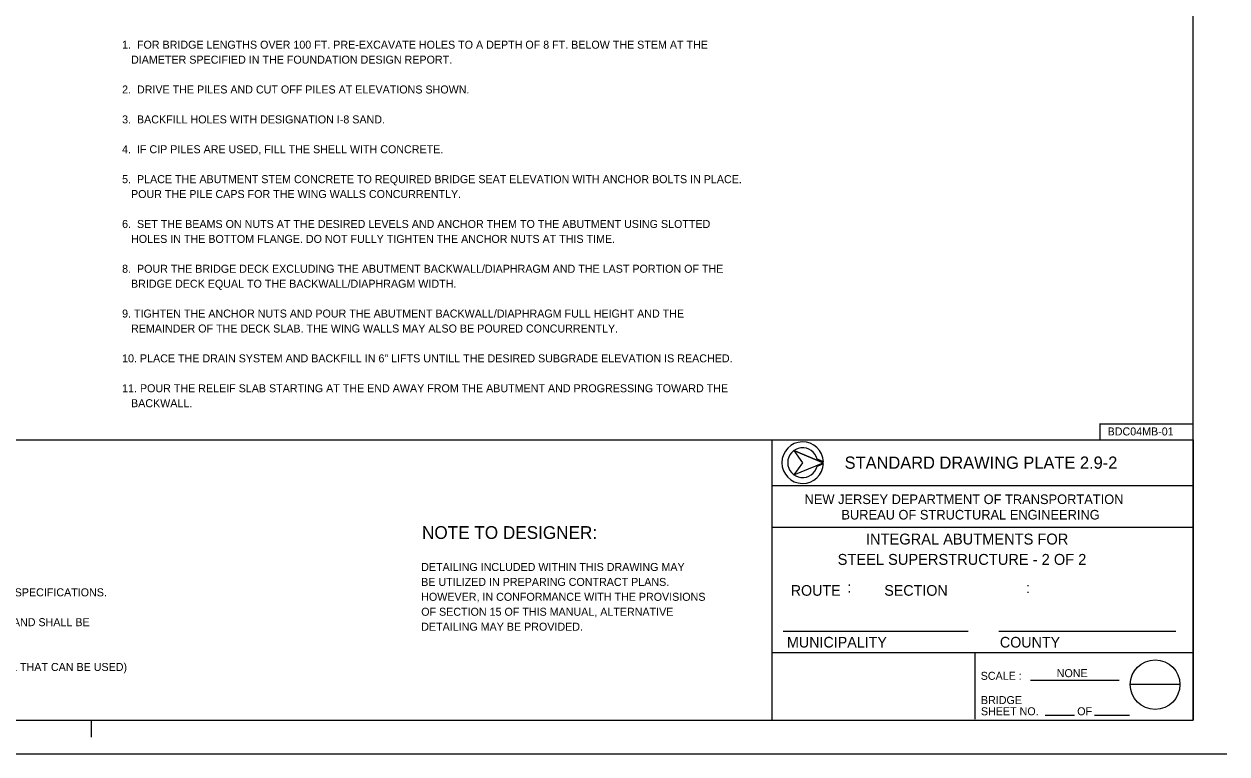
# Model space of a CAD drawing. Extents: x 499999.87 to 500002.82, y 499999.96 to 500001.79.
# Drawn here: x 500001.346 to 500002.825, y 499999.958 to 500000.856 of the extents above; entities that cross this region are included whole.
import ezdxf

# ---------------------------------------------------------------- set-up
doc = ezdxf.new("R2010")
doc.units = 0
for name, color, linetype in [('1', 7, 'Continuous'), ('2', 7, 'Continuous'), ('39', 7, 'Continuous'), ('40', 7, 'Continuous'), ('53', 7, 'Continuous'), ('Level 0', 7, 'Continuous')]:
    doc.layers.add(name, color=color, linetype=linetype)

msp = doc.modelspace()

# ---------------------------------------------------------------- linework, layer by layer
at = {"layer": '1'}
for p, q in [((500002.7831, 500000), (500002.7831, 500001.75)), ((500002.7831, 500000), (500002.7831, 500001.75)), ((500002.3281, 500000.3166), (500002.2923, 500000.3314)), ((500002.2923, 500000.3314), (500002.3281, 500000.3166)), ((500002.3281, 500000.3166), (500002.2923, 500000.3314)), ((500002.2923, 500000.3314), (500002.3028, 500000.3166)), ((500002.3281, 500000.3166), (500002.2923, 500000.3314)), ((500002.2923, 500000.3314), (500002.3028, 500000.3166)), ((500002.3028, 500000.3166), (500002.2923, 500000.3018)), ((500002.2923, 500000.3018), (500002.3281, 500000.3166)), ((500002.3028, 500000.3166), (500002.2923, 500000.3018)), ((500002.2923, 500000.3018), (500002.3281, 500000.3166)), ((500002.3212, 500000.3209), (500002.3209, 500000.3209)), ((500002.3287, 500000.3176), (500002.3212, 500000.3209)), ((500002.3212, 500000.3123), (500002.3287, 500000.3156)), ((500000.0331, 500000), (500002.7831, 500000)), ((500001.4281, 499999.9998), (500001.4281, 499999.979)), ((499999.8665, 499999.9583), (500002.8248, 499999.9583))]:
    msp.add_line(p, q, dxfattribs=at)
for radius, start, end in [(0.0256, 2.2139, 357.7861), (0.0184, 13.6941, 346.3059)]:
    msp.add_arc((500002.3031, 500000.3166), radius, start, end, dxfattribs=at)
at = {"layer": '2'}
msp.add_line((500000.0331, 500000.3445), (500002.2654, 500000.3445), dxfattribs=at)
at = {"layer": '39'}
for p, q in [((500002.2654, 500000), (500002.2654, 500000.3445)), ((500002.2654, 500000.3445), (500002.7831, 500000.3445)), ((500002.7831, 500000.3445), (500002.7831, 500000)), ((500002.7831, 500000.3445), (500002.7831, 500000)), ((500002.7831, 500000.3445), (500002.7831, 500000)), ((500002.3281, 500000.3166), (500002.2923, 500000.3314)), ((500002.2923, 500000.3314), (500002.3028, 500000.3166)), ((500002.3028, 500000.3166), (500002.2923, 500000.3018)), ((500002.2923, 500000.3018), (500002.3281, 500000.3166)), ((500002.2654, 500000.2884), (500002.7831, 500000.2884)), ((500002.2654, 500000.2372), (500002.7831, 500000.2372)), ((500002.2654, 500000.0833), (500002.7831, 500000.0833)), ((500002.5154, 500000.0833), (500002.7831, 500000.0833)), ((500002.5154, 500000.001), (500002.5154, 500000.0833)), ((500002.5154, 500000.001), (500002.5154, 500000.0833)), ((500002.5154, 500000.001), (500002.5154, 500000.0833)), ((500002.5833, 500000.0492), (500002.6923, 500000.0492)), ((500002.7671, 500000.0436), (500002.706, 500000.0436)), ((500002.6014, 500000.0059), (500002.6375, 500000.0059)), ((500002.6621, 500000.0059), (500002.7051, 500000.0059))]:
    msp.add_line(p, q, dxfattribs=at)
msp.add_circle((500002.7365, 500000.0436), 0.0305, dxfattribs=at)
at = {"layer": '40'}
for p, q in [((500002.669, 500000.3446), (500002.669, 500000.3646)), ((500002.669, 500000.3645), (500002.7831, 500000.3645))]:
    msp.add_line(p, q, dxfattribs=at)
at = {"layer": 'Level 0'}
for p, q in [((500002.2792, 500000.1093), (500002.5066, 500000.1093)), ((500002.5443, 500000.1093), (500002.7618, 500000.1093))]:
    msp.add_line(p, q, dxfattribs=at)

# ---------------------------------------------------------------- texts
at = {"layer": '1'}
for s, height, p in [('1.  FOR BRIDGE LENGTHS OVER 100 FT. PRE-EXCAVATE HOLES TO A DEPTH OF 8 FT. BELOW THE STEM AT THE', 0.009843, (500001.4662, 500000.8258)), ('   DIAMETER SPECIFIED IN THE FOUNDATION DESIGN REPORT.', 0.009843, (500001.4662, 500000.8074)), ('2.  DRIVE THE PILES AND CUT OFF PILES AT ELEVATIONS SHOWN.', 0.009843, (500001.4662, 500000.7707)), ('3.  BACKFILL HOLES WITH DESIGNATION I-8 SAND.', 0.009843, (500001.4662, 500000.7339)), ('4.  IF CIP PILES ARE USED, FILL THE SHELL WITH CONCRETE.', 0.009843, (500001.4662, 500000.6972)), ('5.  PLACE THE ABUTMENT STEM CONCRETE TO REQUIRED BRIDGE SEAT ELEVATION WITH ANCHOR BOLTS IN PLACE.', 0.009843, (500001.4662, 500000.6604)), ('   POUR THE PILE CAPS FOR THE WING WALLS CONCURRENTLY.', 0.009843, (500001.4662, 500000.6421)), ('6.  SET THE BEAMS ON NUTS AT THE DESIRED LEVELS AND ANCHOR THEM TO THE ABUTMENT USING SLOTTED', 0.009843, (500001.4662, 500000.6053)), ('   HOLES IN THE BOTTOM FLANGE. DO NOT FULLY TIGHTEN THE ANCHOR NUTS AT THIS TIME.', 0.009843, (500001.4662, 500000.5869)), ('8.  POUR THE BRIDGE DECK EXCLUDING THE ABUTMENT BACKWALL/DIAPHRAGM AND THE LAST PORTION OF THE', 0.009843, (500001.4662, 500000.5502)), ('   BRIDGE DECK EQUAL TO THE BACKWALL/DIAPHRAGM WIDTH.', 0.009843, (500001.4662, 500000.5318)), ('9. TIGHTEN THE ANCHOR NUTS AND POUR THE ABUTMENT BACKWALL/DIAPHRAGM FULL HEIGHT AND THE', 0.009843, (500001.4662, 500000.4951)), ('   REMAINDER OF THE DECK SLAB. THE WING WALLS MAY ALSO BE POURED CONCURRENTLY.', 0.009843, (500001.4662, 500000.4767)), ('10. PLACE THE DRAIN SYSTEM AND BACKFILL IN 6" LIFTS UNTILL THE DESIRED SUBGRADE ELEVATION IS REACHED.', 0.0098425, (500001.4662, 500000.44)), ('11. POUR THE RELEIF SLAB STARTING AT THE END AWAY FROM THE ABUTMENT AND PROGRESSING TOWARD THE', 0.009843, (500001.4662, 500000.4032)), ('   BACKWALL.', 0.009843, (500001.4662, 500000.3848)), ('NOTE TO DESIGNER:', 0.015748, (500001.835, 500000.2228)), ('DETAILING INCLUDED WITHIN THIS DRAWING MAY', 0.009843, (500001.834, 500000.1834)), ('BE UTILIZED IN PREPARING CONTRACT PLANS.', 0.009843, (500001.834, 500000.165)), ('2.  CUSHION SAND SHALL BE DESIGNATION I-8 SAND ACCORDING TO SUBSECTION 901.09 OF THE STANDARD SPECIFICATIONS.', 0.0098425, (500000.624, 500000.1522)), ('HOWEVER, IN CONFORMANCE WITH THE PROVISIONS', 0.009843, (500001.834, 500000.1467)), ('OF SECTION 15 OF THIS MANUAL, ALTERNATIVE', 0.009843, (500001.834, 500000.1283)), ('3.  COST OF PREBORING, USE OF CASING IF REQUIRED TO SHORE UP HOLES AND PROVISION OF CUSHION SAND SHALL BE', 0.0098425, (500000.624, 500000.1155)), ('DETAILING MAY BE PROVIDED.', 0.009843, (500001.834, 500000.1099)), ('4.  REFER TO SECTION 26 OF THIS MANUAL FOR TYPES OF CORROSION PROTECTED REINFORCEMENT STEEL THAT CAN BE USED)', 0.0098425, (500000.624, 500000.0604)), ('NONE', 0.00984, (500002.6155, 500000.0528))]:
    msp.add_text(s, height=height, dxfattribs=at).set_placement(p)
at = {"layer": '2'}
for s, p in [('INTEGRAL ABUTMENTS FOR', (500002.3809, 500000.2159)), ('STEEL SUPERSTRUCTURE - 2 OF 2', (500002.3461, 500000.1909))]:
    msp.add_text(s, height=0.013451, dxfattribs=at).set_placement(p)
at = {"layer": '39'}
for s, height, p in [('STANDARD DRAWING PLATE 2.9-2    ', 0.015093, (500002.3547, 500000.3091)), ('NEW JERSEY DEPARTMENT OF TRANSPORTATION', 0.011809, (500002.3054, 500000.2657)), ('BUREAU OF STRUCTURAL ENGINEERING', 0.011811, (500002.3507, 500000.2467)), ('ROUTE           SECTION', 0.013124, (500002.2884, 500000.1529)), (':', 0.0131, (500002.3579, 500000.1568)), (':', 0.0131, (500002.5778, 500000.1562)), ('MUNICIPALITY', 0.013124, (500002.2838, 500000.0892)), ('COUNTY', 0.01312, (500002.5456, 500000.0892)), ('SCALE :', 0.00984, (500002.522, 500000.0495)), ('BRIDGE', 0.00984, (500002.5223, 500000.0197)), ('SHEET NO.', 0.00984, (500002.5223, 500000.0059)), ('OF', 0.00984, (500002.6407, 500000.0059))]:
    msp.add_text(s, height=height, dxfattribs=at).set_placement(p)
at = {"layer": '53'}
msp.add_text('BDC04MB-01', height=0.00984, dxfattribs=at).set_placement((500002.6781, 500000.3501))

doc.saveas('drawing.dxf')
